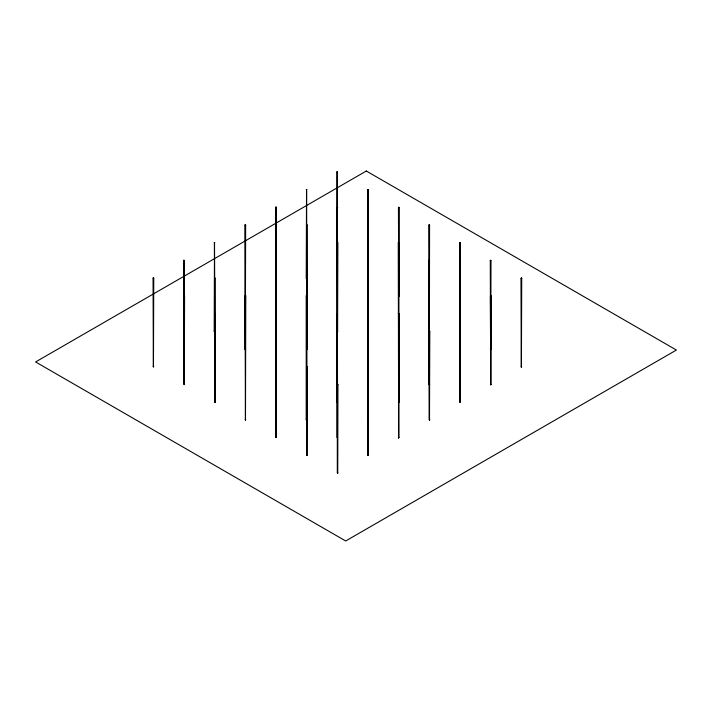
<?xml version="1.0" encoding="UTF-8"?>
<svg xmlns="http://www.w3.org/2000/svg" width="712" height="712" viewBox="0 0 712 712"><rect width="100%" height="100%" fill="white"/><g stroke="black" fill="none" stroke-linecap="round" stroke-linejoin="round"><path stroke-width="1.07" d="M153.142 278.027L153.756 278.027L153.445 366.84L153.142 278.027L153.756 278.027M183.66 349.04L184.275 349.04L183.66 349.04L183.972 260.236L184.275 384.64L184.586 295.827L183.972 295.827L184.586 295.827M214.187 331.418L214.802 331.418L214.187 331.418L214.49 242.614L214.793 367.018L214.49 242.614M245.035 224.974L245.649 224.974L245.32 349.396L245.035 224.974L245.649 224.974M275.704 295.907L276.318 295.907L275.704 295.907L276.016 207.094L275.989 437.586L275.686 278.294L276.3 278.294L275.686 278.294M306.231 278.276L306.845 278.276L306.231 278.276L306.543 189.463L306.783 455.368L306.543 189.463M336.945 260.548L337.559 260.548L336.945 260.548L337.248 171.734L337.604 473.16L337.915 384.355L337.301 384.355L337.915 384.355M184.275 260.414L183.66 260.414M214.802 242.783L214.187 242.783M276.318 207.272L275.704 207.272M306.845 189.641L306.231 189.641M337.559 171.912L336.945 171.912M275.989 437.586L276.167 242.596L276.47 331.409L275.856 331.409L276.47 331.409M337.061 207.441L337.675 207.441L337.061 207.441L336.99 437.568L337.604 437.568M367.775 189.712L368.389 189.712L368.033 349.209L367.775 189.712L368.389 189.712M215.104 278.205L214.49 278.205L215.104 278.205L214.793 367.018M276.47 242.774L275.856 242.774M307.148 225.063L306.534 225.063L307.148 225.063L307.148 349.12L306.534 349.12L307.148 349.12M214.641 313.538L215.255 313.538L214.944 402.351L214.641 313.538L215.255 313.538M245.159 295.916L245.773 295.916L245.471 419.964L245.159 295.916L245.773 295.916M337.817 242.774L337.203 242.774L337.817 242.774L337.515 331.587L337.248 171.734M398.444 207.423L399.058 207.423L398.756 296.228L398.444 207.423L399.058 207.423M153.142 366.662L153.756 366.662M306.204 295.916L306.819 295.916L306.204 295.916L306.204 419.795L306.819 419.795L306.204 419.795M398.257 242.774L398.862 242.774L398.649 437.925L398.257 242.774L398.862 242.774M428.962 225.036L429.576 225.036L429.345 384.605L428.962 225.036L429.576 225.036M183.972 260.236L183.972 384.462L184.586 384.462M214.49 366.84L215.104 366.84M245.017 349.218L245.622 349.218M336.723 313.538L337.337 313.538L336.723 313.538L337.034 402.342M367.517 419.947L368.131 419.947L367.517 419.947L367.882 295.551L368.122 455.547L367.882 295.551M428.775 349.022L429.389 349.022L428.775 349.022L429.078 260.218L429.496 420.116L429.799 331.303L429.194 331.303L429.799 331.303M459.56 366.805L460.174 366.805L459.56 366.805L459.792 242.481L460.166 402.405L460.477 313.592L459.863 313.592L460.477 313.592M368.184 295.729L367.57 295.729M429.389 260.387L428.775 260.387M460.094 242.658L459.48 242.658M214.641 402.173L215.255 402.173M337.203 331.409L337.817 331.409M398.444 296.05L399.058 296.05M398.978 313.502L398.364 313.502L398.978 313.502L398.978 402.138L398.364 402.138L398.978 402.138M490.274 260.441L490.888 260.441L490.586 349.245L490.274 260.441L490.888 260.441M307.086 366.555L306.472 366.555L307.086 366.555L306.783 455.368M245.159 419.795L245.773 419.795M367.721 349.031L368.335 349.031M490.39 295.97L491.004 295.97L490.702 384.774L490.39 295.97L491.004 295.97M521.104 278.232L521.718 278.232L521.407 367.045L521.104 278.232L521.718 278.232M368.433 366.733L367.819 366.733L368.433 366.733L368.122 455.547M275.678 437.408L276.292 437.408M306.472 455.19L307.086 455.19M429.033 384.427L429.647 384.427M490.274 349.076L490.888 349.076M337.604 473.16L337.915 472.991M367.819 455.368L368.433 455.368M398.346 437.747L398.96 437.747M429.078 260.218L429.194 419.938L429.799 419.938M459.792 242.481L459.863 402.227L460.477 402.227M490.39 384.605L491.004 384.605M521.104 366.867L521.718 366.867M521.407 278.063L521.407 367.045M490.702 295.792L490.702 384.774M490.586 260.263L490.586 349.245M429.274 224.859L429.345 384.605M398.756 207.245L398.756 296.228M398.667 313.325L398.667 402.316M398.56 242.596L398.649 437.925M368.077 189.534L368.033 349.209M337.515 242.596L337.515 331.587M337.363 207.263L337.301 472.991M276.167 242.596L276.167 331.587M276.016 207.094L276.016 296.076M245.471 295.738L245.471 419.964M245.337 224.805L245.32 349.396M214.944 313.36L214.944 402.351M153.445 277.858L153.445 366.84M366.315 171.022L35.6 361.954L345.685 540.978L676.4 350.046L366.315 171.022M245.32 260.405L245.32 260.405M306.836 260.307L306.836 260.307M368.042 224.974L368.042 224.974M245.337 313.431L245.337 313.431M245.471 330.982L245.471 330.982M275.989 313.36L275.989 313.36M337.355 277.929L337.355 277.929M368.033 260.218L368.033 260.218M306.836 313.52L306.836 313.52M337.363 295.898L337.363 295.898M368.077 278.17L368.077 278.17M275.989 348.604L275.989 348.604M306.507 330.982L306.507 330.982M398.551 277.84L398.551 277.84M245.471 384.373L245.471 384.373M275.989 366.751L275.989 366.751M368.042 313.609L368.042 313.609M337.301 348.755L337.301 348.755M367.828 331.133L367.828 331.133M429.345 295.613L429.345 295.613M459.872 277.992L459.872 277.992M275.989 401.995L275.989 401.995M306.516 384.373L306.516 384.373M337.355 366.564L337.355 366.564M398.56 331.231L398.56 331.231M429.274 313.494L429.274 313.494M398.649 348.933L398.649 348.933M367.882 384.186L367.882 384.186M398.551 366.475L398.551 366.475"/></g></svg>
